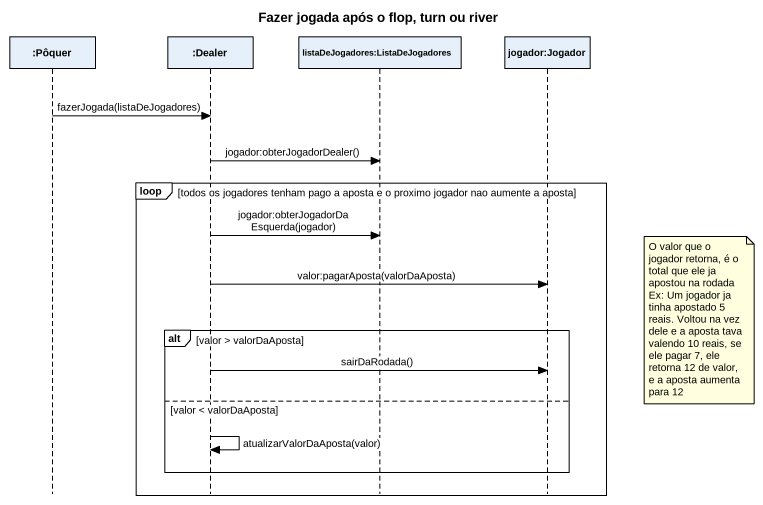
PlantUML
@startuml
title Fazer jogada após o flop, turn ou river
hide footbox
participant ":Pôquer" as Pôquer
participant ":Dealer" as Dealer
participant "listaDeJogadores:ListaDeJogadores" as listaDeJogadores
participant "jogador:Jogador" as jogador_Jogador

Pôquer -> Dealer : fazerJogada(listaDeJogadores)
Dealer -> listaDeJogadores : jogador:obterJogadorDealer()
loop todos os jogadores tenham pago a aposta e o proximo jogador nao aumente a aposta
  Dealer -> listaDeJogadores : jogador:obterJogadorDaEsquerda(jogador)
  Dealer -> jogador_Jogador : valor:pagarAposta(valorDaAposta)
  note right of jogador_Jogador
    O valor que o jogador retorna, é o total que ele ja apostou na rodada
    Ex: Um jogador ja tinha apostado 5 reais. Voltou na vez dele e a aposta tava valendo 10 reais, se ele pagar 7, ele retorna 12 de valor, e a aposta aumenta para 12
  end note
  alt valor > valorDaAposta
    Dealer -> jogador_Jogador : sairDaRodada()
  else valor < valorDaAposta
    Dealer -> Dealer : atualizarValorDaAposta(valor)
  end
end
@enduml
